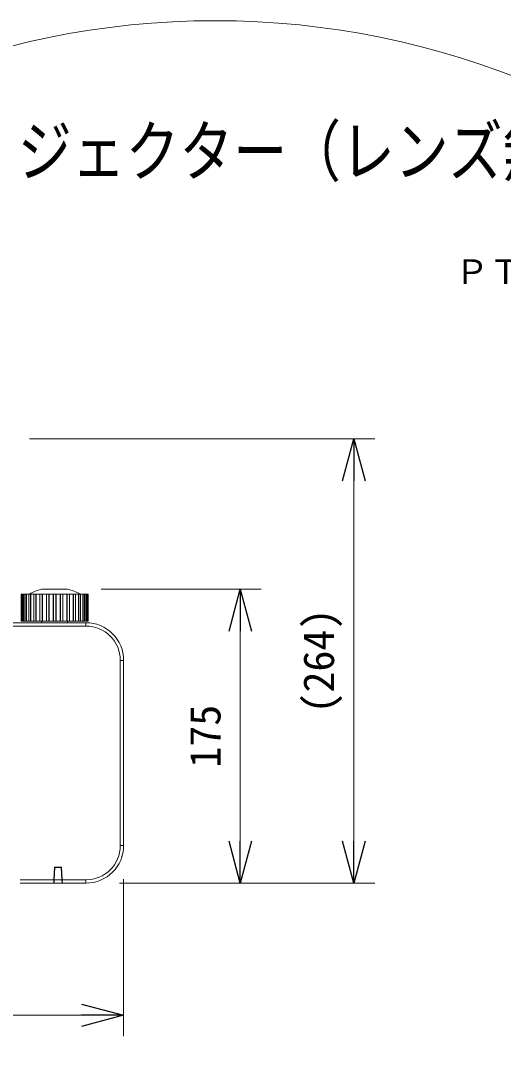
# Model space of a CAD drawing. Units: millimetres, scale not verified. Extents: x -63 to 111, y -56 to 63.
# Drawn here: x -12.9 to 15.8, y 1 to 62.6 of the extents above; entities that cross this region are included whole.
import ezdxf
from ezdxf.enums import TextEntityAlignment as Align

# ---------------------------------------------------------------- set-up
doc = ezdxf.new("R2010")
doc.units = ezdxf.units.MM
doc.header["$LTSCALE"] = 0.125
for name, color, linetype in [('0-0_0', 7, 'Continuous'), ('0-1_MOJI1', 7, 'Continuous'), ('0-3_TOUROKU', 7, 'Continuous')]:
    doc.layers.add(name, color=color, linetype=linetype)
doc.layers.add('0-4_SUNPO', color=3, linetype='Continuous', lineweight=18)
doc.layers.add('0-5_GAIKEI', color=7, linetype='Continuous', lineweight=18)
doc.styles.add('ＭＳ ゴシック', font='')
doc.styles.get('ＭＳ ゴシック').set_extended_font_data('MS Gothic')

# ---------------------------------------------------------------- blocks, each defined once
blk = doc.blocks.new('_Open30')
at = {"layer": '0-0_0'}
blk.add_line((0, 0), (-1, 0), dxfattribs=at)
blk.add_lwpolyline([(-1, 0.26795), (0, 0), (-1, -0.26795)], dxfattribs=at)
blk = doc.blocks.new('D2')
at = {"layer": '0-4_SUNPO'}
for p, q in [((136.8901, 199.0234), (136.8901, 189.6749)), ((186.6901, 199.0234), (186.6901, 189.6749)), ((139.3901, 190.9249), (184.1901, 190.9249))]:
    blk.add_line(p, q, dxfattribs=at)
at = {"layer": '0-4_SUNPO', "xscale": 2.5, "yscale": 2.5, "rotation": 180}
blk.add_blockref('_Open30', (136.8901, 190.9249), dxfattribs=at)
at = {"layer": '0-4_SUNPO', "xscale": 2.5, "yscale": 2.5}
blk.add_blockref('_Open30', (186.6901, 190.9249), dxfattribs=at)
at = {"layer": '0-4_SUNPO', "color": 7, "style": 'ＭＳ ゴシック'}
blk.add_text('498', height=1.833, dxfattribs=at).set_placement((159.9151, 191.5499), align=Align.BOTTOM_LEFT)
blk = doc.blocks.new('D3')
at = {"layer": '0-4_SUNPO'}
for p, q in [((185.3582, 216.2834), (194.8742, 216.2834)), ((193.6242, 201.2834), (193.6242, 213.7834)), ((186.4501, 198.7834), (194.8742, 198.7834))]:
    blk.add_line(p, q, dxfattribs=at)
at = {"layer": '0-4_SUNPO', "xscale": 2.5, "yscale": 2.5}
for p, rotation in [((193.6242, 216.2834), 90), ((193.6242, 198.7834), 270)]:
    blk.add_blockref('_Open30', p, dxfattribs=dict(at, rotation=rotation))
at = {"layer": '0-4_SUNPO', "color": 7, "style": 'ＭＳ ゴシック'}
blk.add_text('175', height=1.833, rotation=90, dxfattribs=at).set_placement((192.9992, 205.6584), align=Align.BOTTOM_LEFT)
blk = doc.blocks.new('D4')
at = {"layer": '0-4_SUNPO'}
for p, q in [((181.0901, 225.2334), (201.6242, 225.2334)), ((200.3742, 201.2834), (200.3742, 222.7334)), ((186.4501, 198.7834), (201.6242, 198.7834))]:
    blk.add_line(p, q, dxfattribs=at)
at = {"layer": '0-4_SUNPO', "xscale": 2.5, "yscale": 2.5}
for p, rotation in [((200.3742, 225.2334), 90), ((200.3742, 198.7834), 270)]:
    blk.add_blockref('_Open30', p, dxfattribs=dict(at, rotation=rotation))
at = {"layer": '0-4_SUNPO', "color": 7, "style": 'ＭＳ ゴシック'}
blk.add_text('(264)', height=1.833, rotation=90, dxfattribs=at).set_placement((199.7492, 208.8834), align=Align.BOTTOM_LEFT)

msp = doc.modelspace()

# ---------------------------------------------------------------- linework, layer by layer
at = {"layer": '0-5_GAIKEI'}
for p, q in [((-12.9057, 26.8865), (-12.9057, 28.4865)), ((-12.8911, 28.4865), (-12.9057, 28.4865)), ((-12.863, 28.4865), (-12.8911, 28.4865)), ((-12.8331, 28.4865), (-12.863, 28.4865)), ((-12.7609, 28.4865), (-12.8331, 28.4865)), ((-12.6764, 28.4865), (-12.7609, 28.4865)), ((-12.5779, 28.4865), (-12.6764, 28.4865)), ((-12.4426, 28.4865), (-12.5779, 28.4865)), ((-12.3221, 28.4865), (-12.4426, 28.4865)), ((-12.1418, 28.4865), (-12.3221, 28.4865)), ((-12.0046, 28.4865), (-12.1418, 28.4865)), ((-11.7873, 28.4865), (-12.0046, 28.4865)), ((-10.1613, 28.4865), (-11.7872, 28.4865)), ((-11.6787, 28.7865), (-10.1425, 28.7865)), ((-10.0339, 28.4865), (-10.1613, 28.4865)), ((-9.8166, 28.4865), (-10.0339, 28.4865)), ((-9.6793, 28.4865), (-9.8166, 28.4865)), ((-9.499, 28.4865), (-9.6793, 28.4865)), ((-9.4718, 28.4865), (-9.4991, 28.4865)), ((-9.3785, 28.4865), (-9.4718, 28.4865)), ((-9.2432, 28.4865), (-9.3785, 28.4865)), ((-9.2145, 28.4865), (-9.2432, 28.4865)), ((-9.1447, 28.4865), (-9.2144, 28.4865)), ((-9.0603, 28.4865), (-9.1447, 28.4865)), ((-9.0312, 28.4865), (-9.0603, 28.4865)), ((-8.9881, 28.4865), (-9.0312, 28.4865)), ((-8.9582, 28.4865), (-8.9881, 28.4865)), ((-8.9155, 28.4865), (-8.9582, 28.4865)), ((-8.9155, 26.8865), (-8.9155, 28.4865)), ((-54.3706, 26.7865), (-9.0506, 26.7865)), ((-12.9057, 26.8865), (-12.8911, 26.8865)), ((-12.8911, 26.8865), (-12.863, 26.8865)), ((-12.863, 26.8865), (-12.8331, 26.8865)), ((-12.8331, 26.8865), (-12.7609, 26.8865)), ((-12.7609, 26.8865), (-12.6764, 26.8865)), ((-12.6764, 26.8865), (-12.5779, 26.8865)), ((-12.5779, 26.8865), (-12.4426, 26.8865)), ((-12.4426, 26.8865), (-12.3221, 26.8865)), ((-12.3221, 26.8865), (-12.1419, 26.8865)), ((-12.1418, 26.8865), (-12.0046, 26.8865)), ((-12.0046, 26.8865), (-11.7873, 26.8865)), ((-11.7872, 26.8865), (-10.1613, 26.8865)), ((-11.6787, 26.8865), (-11.6787, 26.7865)), ((-10.1613, 26.8865), (-10.0339, 26.8865)), ((-10.1425, 26.7865), (-10.1425, 26.8865)), ((-10.0339, 26.8865), (-9.8166, 26.8865)), ((-9.8166, 26.8865), (-9.6793, 26.8865)), ((-9.6793, 26.8865), (-9.499, 26.8865)), ((-9.4991, 26.8865), (-9.4718, 26.8865)), ((-9.4718, 26.8865), (-9.3785, 26.8865)), ((-9.3785, 26.8865), (-9.2432, 26.8865)), ((-9.2432, 26.8865), (-9.2145, 26.8865)), ((-9.2144, 26.8865), (-9.1447, 26.8865)), ((-9.1447, 26.8865), (-9.0603, 26.8865)), ((-9.0603, 26.8865), (-9.0312, 26.8865)), ((-9.0312, 26.8865), (-8.9881, 26.8865)), ((-8.9881, 26.8865), (-8.9582, 26.8865)), ((-8.9582, 26.8865), (-8.9155, 26.8865)), ((-6.8542, 24.9865), (-6.8573, 24.9865)), ((-6.8106, 24.5465), (-6.8106, 13.5265)), ((-9.0506, 11.2865), (-12.971, 11.2865))]:
    msp.add_line(p, q, dxfattribs=at)
at = {"layer": '0-5_GAIKEI', "color": 1}
for p, q in [((-12.8911, 26.8865), (-12.8911, 28.4865)), ((-12.863, 26.8865), (-12.863, 28.4865)), ((-12.8331, 26.8865), (-12.8331, 28.4865)), ((-12.79, 26.8865), (-12.79, 28.4865)), ((-12.7609, 26.8865), (-12.7609, 28.4865)), ((-12.6764, 26.8865), (-12.6764, 28.4865)), ((-12.6067, 26.8865), (-12.6067, 28.4865)), ((-12.5779, 26.8865), (-12.5779, 28.4865)), ((-12.4426, 26.8865), (-12.4426, 28.4865)), ((-12.3493, 26.8865), (-12.3493, 28.4865)), ((-12.3221, 26.8865), (-12.3221, 28.4865)), ((-12.1418, 26.8865), (-12.1418, 28.4865)), ((-12.029, 26.8865), (-12.029, 28.4865)), ((-12.0046, 26.8865), (-12.0046, 28.4865)), ((-11.7872, 26.8865), (-11.7872, 28.4865)), ((-11.6599, 26.8865), (-11.6599, 28.4865)), ((-11.6393, 26.8865), (-11.6393, 28.4865)), ((-11.3989, 26.8865), (-11.3989, 28.4865)), ((-11.3943, 26.8865), (-11.3943, 28.4865)), ((-11.258, 26.8865), (-11.258, 28.4865)), ((-11.2421, 26.8865), (-11.2421, 28.4865)), ((-10.9907, 26.8865), (-10.9907, 28.4865)), ((-10.9803, 26.8865), (-10.9803, 28.4865)), ((-10.8409, 26.8865), (-10.8409, 28.4865)), ((-10.8304, 26.8865), (-10.8304, 28.4865)), ((-10.5791, 26.8865), (-10.5791, 28.4865)), ((-10.5632, 26.8865), (-10.5632, 28.4865)), ((-10.4268, 26.8865), (-10.4268, 28.4865)), ((-10.4222, 26.8865), (-10.4222, 28.4865)), ((-10.1819, 26.8865), (-10.1819, 28.4865)), ((-10.1613, 26.8865), (-10.1613, 28.4865)), ((-10.0339, 26.8865), (-10.0339, 28.4865)), ((-9.8166, 26.8865), (-9.8166, 28.4865)), ((-9.7921, 26.8865), (-9.7921, 28.4865)), ((-9.6793, 26.8865), (-9.6793, 28.4865)), ((-9.499, 26.8865), (-9.499, 28.4865)), ((-9.4718, 26.8865), (-9.4718, 28.4865)), ((-9.3785, 26.8865), (-9.3785, 28.4865)), ((-9.2432, 26.8865), (-9.2432, 28.4865)), ((-9.2145, 26.8865), (-9.2145, 28.4865)), ((-9.1447, 26.8865), (-9.1447, 28.4865)), ((-9.0603, 26.8865), (-9.0603, 28.4865)), ((-9.0312, 26.8865), (-9.0312, 28.4865)), ((-8.9881, 26.8865), (-8.9881, 28.4865)), ((-8.9582, 26.8865), (-8.9582, 28.4865)), ((-8.93, 26.8865), (-8.93, 28.4865)), ((-9.0506, 26.5865), (-54.3706, 26.5865)), ((-9.0506, 26.5865), (-9.0506, 26.7865)), ((-7.0106, 13.5265), (-6.8106, 13.5265)), ((-10.9599, 11.4865), (-10.9206, 12.2365)), ((-10.9002, 12.2265), (-10.939, 11.4865)), ((-10.9211, 12.2265), (-10.5, 12.2265)), ((-10.9206, 12.2365), (-10.5006, 12.2365)), ((-10.5202, 12.2265), (-10.5206, 12.2365)), ((-10.4815, 11.4865), (-10.5202, 12.2265)), ((-10.5006, 12.2365), (-10.4613, 11.4865)), ((-12.9613, 11.4865), (-10.9599, 11.4865)), ((-10.9704, 11.2865), (-10.9599, 11.4865)), ((-10.9495, 11.2865), (-10.9547, 11.5852)), ((-10.9495, 11.2865), (-10.939, 11.4865)), ((-10.939, 11.4865), (-10.4814, 11.4865)), ((-10.4814, 11.4865), (-10.471, 11.2865)), ((-10.4659, 11.5753), (-10.471, 11.2865)), ((-10.4701, 11.3365), (-10.4534, 11.3365)), ((-10.4613, 11.4865), (-9.0506, 11.4865)), ((-10.4613, 11.4865), (-10.4508, 11.2865)), ((-9.0506, 11.2865), (-9.0506, 11.4865))]:
    msp.add_line(p, q, dxfattribs=at)
msp.add_lwpolyline([(-7.0106, 13.5265), (-7.0106, 24.5465), (-6.8106, 24.5465)], dxfattribs=at)
msp.add_circle((-1.3743, 13.5253), 49.0805, dxfattribs=at)
at = {"layer": '0-5_GAIKEI'}
for centre, radius in [((-6.8147, 13.3913), 0.00003), ((-6.8147, 13.3913), 0.00001), ((-6.8147, 13.3913), 0.00001), ((-6.8147, 13.3913), 0.00001), ((-6.8147, 13.3913), 0.00000439), ((-6.8146, 13.3913), 0.00000386), ((-6.8146, 13.3913), 0.00001), ((-6.8146, 13.3913), 0.00000198), ((-6.8146, 13.3913), 0.000000874), ((-6.8146, 13.3913), 0.000000424), ((-6.8146, 13.3913), 0.000000162), ((-6.8146, 13.3913), 0.0000000656), ((-6.8146, 13.3913), 0.000000141), ((-6.8146, 13.3913), 0.000000219)]:
    msp.add_circle(centre, radius, dxfattribs=at)
for centre, radius, start, end in [((-10.9106, 25.8865), 3, 104.83512, 119.92645), ((-10.9106, 25.8865), 3, 60.0735, 75.16483), ((-9.0506, 24.5465), 2.24, 359.99996, 90), ((-9.0506, 13.5265), 2.24, 269.99998, 359.99996), ((-7.1063, 12.9089), 0.2, 342.37704, 357.35395)]:
    msp.add_arc(centre, radius, start, end, dxfattribs=at)
at = {"layer": '0-5_GAIKEI', "color": 1}
for centre, start, end in [((-9.0506, 24.5465), 359.99996, 90), ((-9.0506, 13.5265), 269.99998, 359.99996)]:
    msp.add_arc(centre, 2.04, start, end, dxfattribs=at)

# ---------------------------------------------------------------- block references
at = {"layer": '0-4_SUNPO'}
for name in ['D4', 'D3', 'D2']:
    msp.add_blockref(name, (-193.5007, -187.4969), dxfattribs=at)

# ---------------------------------------------------------------- texts
at = {"layer": '0-1_MOJI1', "style": 'ＭＳ ゴシック', "width": 0.8}
msp.add_text('ＤＬＰ方式プロジェクター（レンズ無し、天吊り金具付）', height=2.933, dxfattribs=at).set_placement((-35.5007, 52.5031), align=Align.BOTTOM_LEFT)
at = {"layer": '0-3_TOUROKU', "style": 'ＭＳ ゴシック'}
msp.add_text('ＰＴＤＺ６８０ＬＳ＿ＬＫ＋ＥＴＰＫＤ５５Ｓ', height=1.466, dxfattribs=at).set_placement((12.8993, 46.5031), align=Align.BOTTOM_LEFT)

doc.saveas('drawing.dxf')
